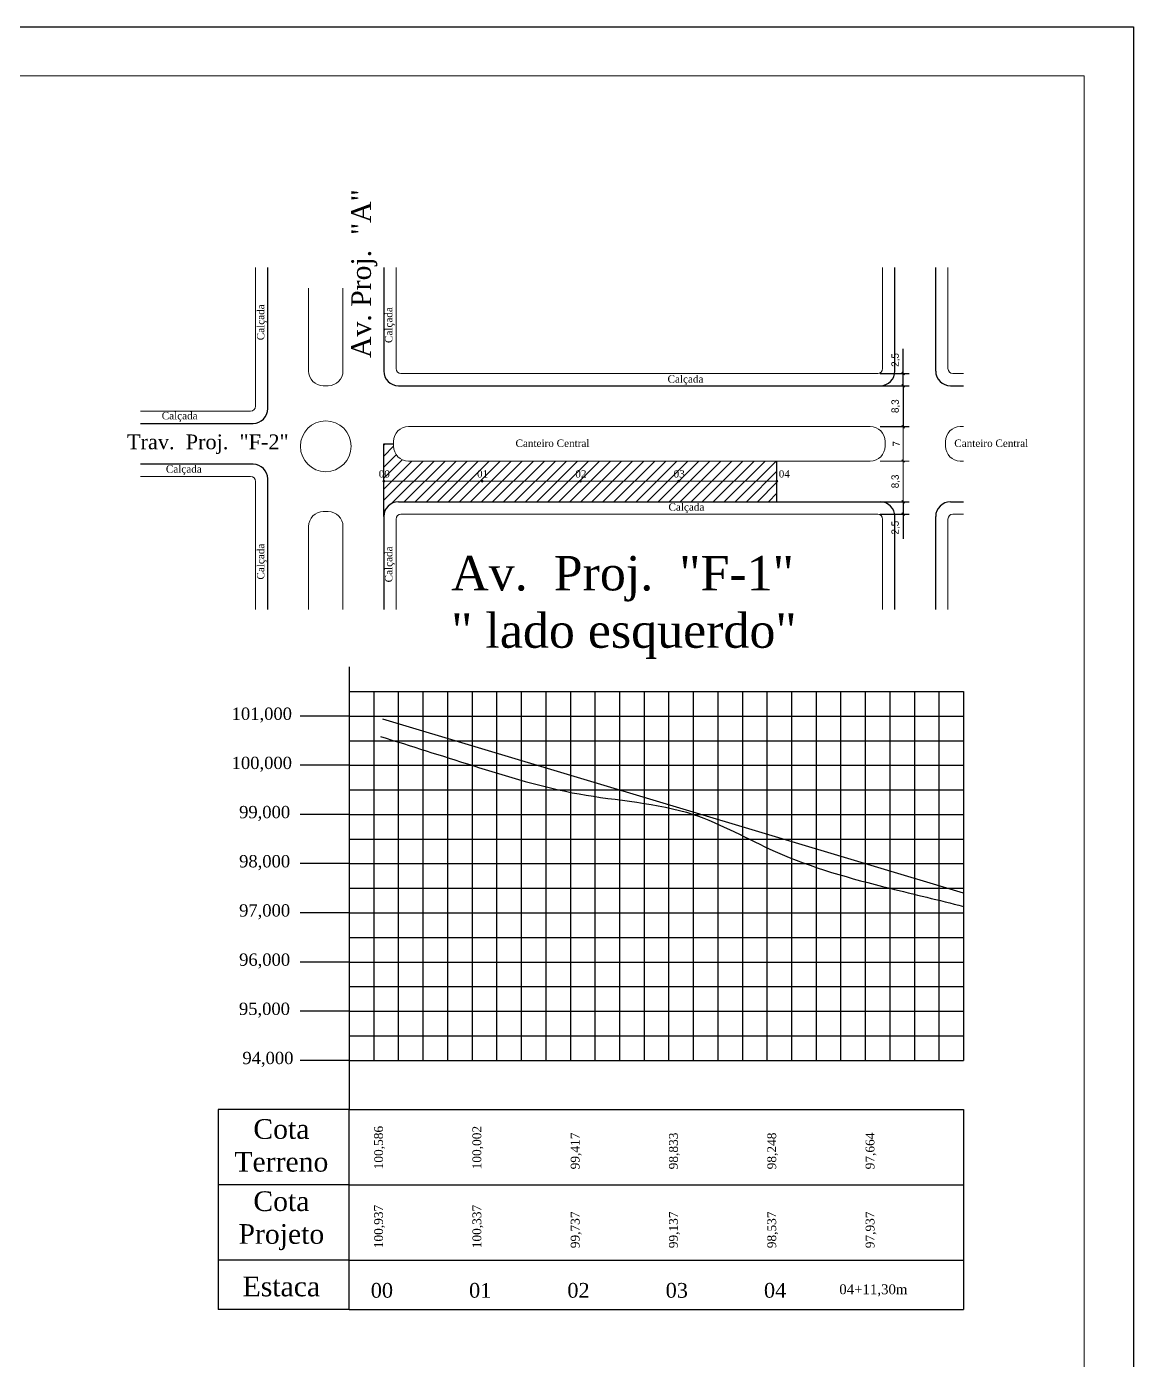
# Model space of a CAD drawing. Header units: millimetres. Extents: x 2755 to 4482, y 876 to 1558.
# Drawn here: x 3367.2 to 3592.4, y 1287.2 to 1558.4 of the extents above; entities that cross this region are included whole.
import ezdxf

# ---------------------------------------------------------------- set-up
doc = ezdxf.new("R2010")
doc.units = ezdxf.units.MM
for name, color, linetype in [('02', 2, 'Continuous'), ('04', 4, 'Continuous'), ('ampliação', 170, 'Continuous'), ('DIMENSÕES', 1, 'Continuous'), ('existente', 40, 'Continuous'), ('Linha de Cota', 8, 'Continuous'), ('N_LOTE', 3, 'Continuous'), ('texto', 3, 'Continuous')]:
    doc.layers.add(name, color=color, linetype=linetype)
for name, color, linetype, lineweight in [('Calçada', 4, 'Continuous', 15), ('Canteiro', 30, 'Continuous', 9), ('cota', 1, 'Continuous', 9), ('linha', 2, 'Continuous', 5), ('objetos', 6, 'Continuous', 15), ('PV BL', 6, 'Continuous', 15), ('rua', 5, 'Continuous', 25)]:
    doc.layers.add(name, color=color, linetype=linetype, lineweight=lineweight)
doc.dimstyles.new('ISO-25', dxfattribs={"dimtxt": 1.5, "dimasz": 0.5, "dimexe": 1.25, "dimexo": 0.625, "dimtad": 1, "dimtxsty": 'Standard', "dimblk": 'OBLIQUE', "dimcen": 2.5, "dimadec": 0, "dimazin": 0, "dimtfac": 1, "dimtmove": 0, "dimatfit": 3, "dimldrblk": 'OBLIQUE', "dimfxl": 1, "dimarcsym": 0})

# ---------------------------------------------------------------- blocks, each defined once
blk = doc.blocks.new('_Oblique')
at = {"layer": 'cota', "color": 0, "lineweight": -2}
blk.add_line((-0.5, -0.5), (0.5, 0.5), dxfattribs=at)
blk = doc.blocks.new('*D33')
at = {"layer": 'cota', "color": 0, "lineweight": -2}
for p, q in [((3545.54, 1487.84), (3545.54, 1492.84)), ((3540.86, 1487.84), (3546.79, 1487.84)), ((3545.54, 1485.34), (3545.54, 1487.84)), ((3540.86, 1485.34), (3546.79, 1485.34))]:
    blk.add_line(p, q, dxfattribs=at)
at = {"layer": 'Defpoints', "color": 0}
for p in [(3540.24, 1487.84), (3545.54, 1487.84), (3540.24, 1485.34)]:
    blk.add_point(p, dxfattribs=at)
at = {"layer": 'cota', "color": 0, "lineweight": -2, "xscale": 0.5, "yscale": 0.5, "zscale": 0.5}
for p, rotation in [((3545.54, 1487.84), 90), ((3545.54, 1485.34), 270)]:
    blk.add_blockref('_Oblique', p, dxfattribs=dict(at, rotation=rotation))
at = {"layer": 'cota', "color": 0, "insert": (3544.04, 1490.59), "char_height": 1.5, "attachment_point": 5, "rotation": 90}
blk.add_mtext('2,5', dxfattribs=at)
blk = doc.blocks.new('*D34')
at = {"layer": 'cota', "color": 0, "lineweight": -2}
for p, q in [((3540.86, 1485.34), (3546.79, 1485.34)), ((3545.54, 1485.34), (3545.54, 1477.04)), ((3540.86, 1477.04), (3546.79, 1477.04))]:
    blk.add_line(p, q, dxfattribs=at)
at = {"layer": 'Defpoints', "color": 0}
for p in [(3540.24, 1485.34), (3540.24, 1477.04), (3545.54, 1477.04)]:
    blk.add_point(p, dxfattribs=at)
at = {"layer": 'cota', "color": 0, "lineweight": -2, "xscale": 0.5, "yscale": 0.5, "zscale": 0.5}
for p, rotation in [((3545.54, 1485.34), 90), ((3545.54, 1477.04), 270)]:
    blk.add_blockref('_Oblique', p, dxfattribs=dict(at, rotation=rotation))
at = {"layer": 'cota', "color": 0, "insert": (3544.04, 1481.19), "char_height": 1.5, "attachment_point": 5, "rotation": 90}
blk.add_mtext('8,3', dxfattribs=at)
blk = doc.blocks.new('*D35')
at = {"layer": 'cota', "color": 0}
for p, q in [((3540.86, 1477.04), (3546.79, 1477.04)), ((3545.54, 1477.04), (3545.54, 1470.04)), ((3540.86, 1470.04), (3546.79, 1470.04))]:
    blk.add_line(p, q, dxfattribs=at)
at = {"layer": 'Defpoints', "color": 0}
for p in [(3540.24, 1477.04), (3540.24, 1470.04), (3545.54, 1470.04)]:
    blk.add_point(p, dxfattribs=at)
at = {"layer": 'cota', "color": 0, "xscale": 0.5, "yscale": 0.5, "zscale": 0.5}
for p, rotation in [((3545.54, 1477.04), 90), ((3545.54, 1470.04), 270)]:
    blk.add_blockref('_Oblique', p, dxfattribs=dict(at, rotation=rotation))
at = {"layer": 'cota', "color": 0, "insert": (3544.17, 1473.54), "char_height": 1.5, "attachment_point": 5, "rotation": 90}
blk.add_mtext('7', dxfattribs=at)
blk = doc.blocks.new('*D36')
at = {"layer": 'cota', "color": 0}
for p, q in [((3540.86, 1470.04), (3546.79, 1470.04)), ((3545.54, 1470.04), (3545.54, 1461.74)), ((3540.86, 1461.74), (3546.79, 1461.74))]:
    blk.add_line(p, q, dxfattribs=at)
at = {"layer": 'Defpoints', "color": 0}
for p in [(3540.24, 1470.04), (3540.24, 1461.74), (3545.54, 1461.74)]:
    blk.add_point(p, dxfattribs=at)
at = {"layer": 'cota', "color": 0, "xscale": 0.5, "yscale": 0.5, "zscale": 0.5}
for p, rotation in [((3545.54, 1470.04), 90), ((3545.54, 1461.74), 270)]:
    blk.add_blockref('_Oblique', p, dxfattribs=dict(at, rotation=rotation))
at = {"layer": 'cota', "color": 0, "insert": (3544.04, 1465.89), "char_height": 1.5, "attachment_point": 5, "rotation": 90}
blk.add_mtext('8,3', dxfattribs=at)
blk = doc.blocks.new('*D37')
at = {"layer": 'cota', "color": 0, "lineweight": -2}
for p, q in [((3540.86, 1461.74), (3546.79, 1461.74)), ((3545.54, 1461.74), (3545.54, 1459.24)), ((3540.86, 1459.24), (3546.79, 1459.24)), ((3545.54, 1459.24), (3545.54, 1454.24))]:
    blk.add_line(p, q, dxfattribs=at)
at = {"layer": 'Defpoints', "color": 0}
for p in [(3540.24, 1461.74), (3540.24, 1459.24), (3545.54, 1459.24)]:
    blk.add_point(p, dxfattribs=at)
at = {"layer": 'cota', "color": 0, "lineweight": -2, "xscale": 0.5, "yscale": 0.5, "zscale": 0.5}
for p, rotation in [((3545.54, 1461.74), 90), ((3545.54, 1459.24), 270)]:
    blk.add_blockref('_Oblique', p, dxfattribs=dict(at, rotation=rotation))
at = {"layer": 'cota', "color": 0, "insert": (3544.04, 1456.49), "char_height": 1.5, "attachment_point": 5, "rotation": 90}
blk.add_mtext('2,5', dxfattribs=at)

msp = doc.modelspace()

# ---------------------------------------------------------------- hatches: boundary and pattern name
at = {"layer": 'Linha de Cota'}
h = msp.add_hatch(dxfattribs=at)
h.set_pattern_fill('ANSI31', color=256, scale=0.5, style=0)
h.set_pattern_definition([(45, (556.0102, -121.8975), (-1.122532, 1.122532), [])])
h.paths.add_polyline_path([(3499.657, 1465.9594, -1), (3500.057, 1465.9594), (3519.657, 1465.9594, -0.41421356), (3519.857, 1466.1594), (3519.857, 1470.0434), (3444.857, 1470.0434, -0.41421356), (3441.857, 1473.0434), (3441.857, 1473.5434), (3439.857, 1473.5434), (3439.857, 1466.1594, -0.41421356), (3440.057, 1465.9594), (3459.657, 1465.9594, -1), (3460.057, 1465.9594), (3479.657, 1465.9594, -1), (3480.057, 1465.9594)])
h.paths.add_polyline_path([(3519.857, 1461.7434), (3519.857, 1465.7594, -0.41421356), (3519.657, 1465.9594), (3500.057, 1465.9594, -1), (3499.657, 1465.9594), (3480.057, 1465.9594, -1), (3479.657, 1465.9594), (3460.057, 1465.9594, -1), (3459.657, 1465.9594), (3440.057, 1465.9594, -0.41421356), (3439.857, 1465.7594), (3439.857, 1458.7434, -0.41421356), (3442.857, 1461.7434)])
h.paths.add_polyline_path([(3498.4605, 1468.5559), (3501.1615, 1468.5559), (3501.1615, 1466.2799), (3498.4605, 1466.2799)], flags=24)
h.paths.add_polyline_path([(3478.4605, 1468.5559), (3481.2534, 1468.5559), (3481.2534, 1466.2799), (3478.4605, 1466.2799)], flags=24)
h.paths.add_polyline_path([(3458.4605, 1468.5559), (3461.0749, 1468.5559), (3461.0749, 1466.2799), (3458.4605, 1466.2799)], flags=24)
h.paths.add_polyline_path([(3438.4605, 1468.5559), (3441.2664, 1468.5559), (3441.2664, 1466.2799), (3438.4605, 1466.2799)], flags=9)

# ---------------------------------------------------------------- linework, layer by layer
at = {"layer": '02'}
for p, q in [((3432.8192, 1428.1748), (3432.8192, 1418.1748)), ((3457.8192, 1423.1748), (3457.8192, 1348.1748)), ((3482.8192, 1423.1748), (3482.8192, 1348.1748)), ((3507.8192, 1423.1748), (3507.8192, 1348.1748)), ((3532.8192, 1423.1748), (3532.8192, 1348.1748)), ((3557.8192, 1423.1748), (3557.8192, 1348.1748)), ((3432.8192, 1418.1748), (3422.8192, 1418.1748)), ((3432.8192, 1418.1748), (3432.8192, 1408.1748)), ((3432.8192, 1413.1748), (3557.8192, 1413.1748)), ((3432.8192, 1408.1748), (3422.8192, 1408.1748)), ((3432.8192, 1408.1748), (3432.8192, 1398.1748)), ((3432.8192, 1398.1748), (3422.8192, 1398.1748)), ((3432.8192, 1398.1748), (3432.8192, 1388.1748)), ((3432.8192, 1393.1748), (3557.8192, 1393.1748)), ((3432.8192, 1388.1748), (3422.8192, 1388.1748)), ((3432.8192, 1388.1748), (3432.8192, 1378.1748)), ((3432.8192, 1378.1748), (3422.8192, 1378.1748)), ((3432.8192, 1378.1748), (3432.8192, 1368.1748)), ((3432.8192, 1373.1748), (3557.8192, 1373.1748)), ((3432.8192, 1368.1748), (3422.8192, 1368.1748)), ((3432.8192, 1368.1748), (3432.8192, 1358.1748)), ((3432.8192, 1358.1748), (3422.8192, 1358.1748)), ((3432.8192, 1358.1748), (3432.8192, 1348.1748)), ((3432.8192, 1353.1748), (3557.8192, 1353.1748)), ((3432.8192, 1348.1748), (3422.8192, 1348.1748)), ((3432.8192, 1348.1748), (3432.8192, 1338.1748))]:
    msp.add_line(p, q, dxfattribs=at)
at = {"layer": '04'}
for p, q in [((3406.1734, 1338.1748), (3406.1734, 1322.8754)), ((3432.8192, 1338.1748), (3406.1734, 1338.1748)), ((3432.8192, 1338.1748), (3557.8192, 1338.1748)), ((3432.8192, 1297.5266), (3432.8192, 1338.1748)), ((3432.8192, 1322.8754), (3406.1734, 1322.8754)), ((3406.1734, 1322.8754), (3406.1734, 1307.576)), ((3432.8192, 1322.8754), (3557.8192, 1322.8754)), ((3406.1734, 1307.576), (3406.1734, 1297.5266)), ((3432.8192, 1307.576), (3406.1734, 1307.576)), ((3432.8192, 1307.576), (3557.8192, 1307.576)), ((3432.8192, 1297.5266), (3406.1734, 1297.5266)), ((3432.8192, 1297.5266), (3557.8192, 1297.5266))]:
    msp.add_line(p, q, dxfattribs=at)
at = {"layer": 'ampliação'}
for p, q in [((3432.8192, 1423.1748), (3557.8192, 1423.1748)), ((3437.8192, 1423.1748), (3437.8192, 1348.1748)), ((3442.8192, 1423.1748), (3442.8192, 1348.1748)), ((3447.8192, 1423.1748), (3447.8192, 1348.1748)), ((3452.8192, 1423.1748), (3452.8192, 1348.1748)), ((3462.8192, 1423.1748), (3462.8192, 1348.1748)), ((3467.8192, 1423.1748), (3467.8192, 1348.1748)), ((3472.8192, 1423.1748), (3472.8192, 1348.1748)), ((3477.8192, 1423.1748), (3477.8192, 1348.1748)), ((3487.8192, 1423.1748), (3487.8192, 1348.1748)), ((3492.8192, 1423.1748), (3492.8192, 1348.1748)), ((3497.8192, 1423.1748), (3497.8192, 1348.1748)), ((3502.8192, 1423.1748), (3502.8192, 1348.1748)), ((3512.8192, 1423.1748), (3512.8192, 1348.1748)), ((3517.8192, 1423.1748), (3517.8192, 1348.1748)), ((3522.8192, 1423.1748), (3522.8192, 1348.1748)), ((3527.8192, 1423.1748), (3527.8192, 1348.1748)), ((3537.8192, 1423.1748), (3537.8192, 1348.1748)), ((3542.8192, 1423.1748), (3542.8192, 1348.1748)), ((3547.8192, 1423.1748), (3547.8192, 1348.1748)), ((3552.8192, 1423.1748), (3552.8192, 1348.1748)), ((3432.8192, 1418.1748), (3557.8192, 1418.1748)), ((3432.8192, 1408.1748), (3557.8192, 1408.1748)), ((3432.8192, 1403.1748), (3557.8192, 1403.1748)), ((3432.8192, 1398.1748), (3557.8192, 1398.1748)), ((3432.8192, 1388.1748), (3557.8192, 1388.1748)), ((3432.8192, 1383.1748), (3557.8192, 1383.1748)), ((3432.8192, 1378.1748), (3557.8192, 1378.1748)), ((3432.8192, 1368.1748), (3557.8192, 1368.1748)), ((3432.8192, 1363.1748), (3557.8192, 1363.1748)), ((3432.8192, 1358.1748), (3557.8192, 1358.1748)), ((3432.8192, 1348.1748), (3557.8192, 1348.1748)), ((3557.8192, 1338.1748), (3557.8192, 1297.5266))]:
    msp.add_line(p, q, dxfattribs=at)
at = {"layer": 'Calçada'}
for p, q in [((3413.757, 1481.1934), (3413.757, 1509.3658)), ((3442.357, 1509.3658), (3442.357, 1488.8434)), ((3541.357, 1488.8434), (3541.357, 1509.3658)), ((3554.657, 1488.8434), (3554.657, 1509.3658)), ((3443.357, 1487.8434), (3540.357, 1487.8434)), ((3555.657, 1487.8434), (3557.8192, 1487.8434)), ((3390.3491, 1480.1934), (3412.757, 1480.1934)), ((3412.757, 1466.8934), (3390.3491, 1466.8934)), ((3413.757, 1439.8722), (3413.757, 1465.8934)), ((3443.357, 1459.2434), (3540.357, 1459.2434)), ((3555.657, 1459.2434), (3557.8192, 1459.2434)), ((3442.357, 1458.2434), (3442.357, 1439.8722)), ((3541.357, 1439.8722), (3541.357, 1458.2434)), ((3554.657, 1439.8722), (3554.657, 1458.2434))]:
    msp.add_line(p, q, dxfattribs=at)
for centre, start, end in [((3443.357, 1488.8434), 180, 270), ((3540.357, 1488.8434), 270, 360), ((3555.657, 1488.8434), 180, 270), ((3412.757, 1481.1934), 270, 360), ((3412.757, 1465.8934), 360, 90), ((3443.357, 1458.2434), 90, 180), ((3540.357, 1458.2434), 0, 90), ((3555.657, 1458.2434), 90, 180)]:
    msp.add_arc(centre, 1, start, end, dxfattribs=at)
at = {"layer": 'Canteiro'}
for p, q in [((3424.557, 1488.3434), (3424.557, 1505.2146)), ((3431.557, 1505.2146), (3431.557, 1488.3434)), ((3427.557, 1485.3434), (3428.557, 1485.3434)), ((3538.857, 1477.0434), (3444.857, 1477.0434)), ((3557.8192, 1477.0434), (3557.157, 1477.0434)), ((3441.857, 1473.0434), (3441.857, 1474.0434)), ((3541.857, 1473.0434), (3541.857, 1474.0434)), ((3554.157, 1473.0434), (3554.157, 1474.0434)), ((3444.857, 1470.0434), (3538.857, 1470.0434)), ((3557.157, 1470.0434), (3557.8192, 1470.0434)), ((3427.557, 1459.7434), (3428.557, 1459.7434)), ((3424.557, 1456.7434), (3424.557, 1439.8722)), ((3431.557, 1439.8722), (3431.557, 1456.7434))]:
    msp.add_line(p, q, dxfattribs=at)
msp.add_circle((3428.057, 1473.0434), 5.1673, dxfattribs=at)
for centre, start, end in [((3427.557, 1488.3434), 180, 270), ((3428.557, 1488.3434), 270, 0), ((3444.857, 1474.0434), 90, 180), ((3538.857, 1474.0434), 0, 90), ((3557.157, 1474.0434), 90, 180), ((3444.857, 1473.0434), 180, 270), ((3538.857, 1473.0434), 270, 0), ((3557.157, 1473.0434), 180, 270), ((3427.557, 1456.7434), 90, 180), ((3428.557, 1456.7434), 360, 90)]:
    msp.add_arc(centre, 3, start, end, dxfattribs=at)
at = {"layer": 'DIMENSÕES'}
msp.add_line((3557.8192, 1382.184), (3439.6936, 1417.5448), dxfattribs=at)
at = {"layer": 'existente'}
msp.add_open_spline([(3439.1886, 1414.0348), (3445.3974, 1412.0818), (3458.7714, 1407.875), (3479.6785, 1401.3006), (3501.6546, 1400.3392), (3521.0679, 1388.9373), (3539.8674, 1383.7822), (3552.8347, 1380.7632), (3557.8192, 1379.4931)], degree=3, knots=[0, 0, 0, 0, 19.53051705, 42.06962408, 65.66890919, 83.95635692, 108.45638292, 123.89745592, 123.89745592, 123.89745592, 123.89745592], dxfattribs=at)
at = {"layer": 'linha'}
for p, q in [((3439.857, 1465.9594), (3459.857, 1465.9594)), ((3459.857, 1465.9594), (3479.857, 1465.9594)), ((3479.857, 1465.9594), (3499.857, 1465.9594)), ((3499.857, 1465.9594), (3519.857, 1465.9594))]:
    msp.add_line(p, q, dxfattribs=at)
at = {"layer": 'Linha de Cota'}
for p, q in [((3439.857, 1458.7434), (3439.857, 1473.5434)), ((3439.857, 1473.5434), (3441.857, 1473.5434)), ((3519.857, 1461.7434), (3519.857, 1470.0434))]:
    msp.add_line(p, q, dxfattribs=at)
at = {"layer": 'objetos'}
for centre in [(3439.857, 1465.9594), (3459.857, 1465.9594), (3479.857, 1465.9594), (3499.857, 1465.9594), (3519.857, 1465.9594)]:
    msp.add_circle(centre, 0.2, dxfattribs=at)
at = {"layer": 'PV BL'}
msp.add_lwpolyline([(2779.9886, 1548.3586), (3582.3744, 1548.3586), (3582.3744, 885.968), (2779.9886, 885.968)], close=True, dxfattribs=at)
at = {"layer": 'rua'}
for p, q in [((3416.257, 1480.6934), (3416.257, 1509.3658)), ((3439.857, 1509.3658), (3439.857, 1488.3434)), ((3543.857, 1488.3434), (3543.857, 1509.3658)), ((3552.157, 1488.3434), (3552.157, 1509.3658)), ((3442.857, 1485.3434), (3540.857, 1485.3434)), ((3555.157, 1485.3434), (3557.8192, 1485.3434)), ((3390.3491, 1477.6934), (3413.257, 1477.6934)), ((3413.257, 1469.3934), (3390.3491, 1469.3934)), ((3416.257, 1439.8722), (3416.257, 1466.3934)), ((3442.857, 1461.7434), (3540.857, 1461.7434)), ((3555.157, 1461.7434), (3557.8192, 1461.7434)), ((3439.857, 1458.7434), (3439.857, 1439.8722)), ((3543.857, 1439.8722), (3543.857, 1458.7434)), ((3552.157, 1439.8722), (3552.157, 1458.7434))]:
    msp.add_line(p, q, dxfattribs=at)
msp.add_lwpolyline([(2754.9886, 1558.3586), (3592.3744, 1558.3586), (3592.3744, 875.968), (2754.9886, 875.968)], close=True, dxfattribs=at)
for centre, start, end in [((3442.857, 1488.3434), 180, 270), ((3540.857, 1488.3434), 270, 360), ((3555.157, 1488.3434), 180, 270), ((3413.257, 1480.6934), 270, 0), ((3413.257, 1466.3934), 0, 90), ((3442.857, 1458.7434), 90, 180), ((3540.857, 1458.7434), 0, 90), ((3555.157, 1458.7434), 90, 180)]:
    msp.add_arc(centre, 3, start, end, dxfattribs=at)

# ---------------------------------------------------------------- texts
at = {"layer": 'N_LOTE'}
for s, insert, char_height, width, attachment_point in [('{\\fTimes New Roman|b0|i0|c0|p18;101,000}', (3408.9075, 1419.9105), 2.5, 12.85, 1), ('{\\fTimes New Roman|b0|i0|c0|p18;100,000}', (3408.9075, 1409.9105), 2.5, 12.85, 1), ('{\\fTimes New Roman|b0|i0|c0|p18;99,000}', (3410.4226, 1399.9105), 2.5, 12.85, 1), ('{\\fTimes New Roman|b0|i0|c0|p18;98,000}', (3410.4226, 1389.9105), 2.5, 12.85, 1), ('{\\fTimes New Roman|b0|i0|c0|p18;97,000}', (3410.4226, 1379.9105), 2.5, 12.85, 1), ('{\\fTimes New Roman|b0|i0|c0|p18;96,000}', (3410.4226, 1369.9105), 2.5, 12.85, 1), ('{\\fTimes New Roman|b0|i0|c0|p18;95,000}', (3410.3866, 1359.9105), 2.5, 12.85, 1), ('{\\fTimes New Roman|b0|i0|c0|p18;94,000}', (3411.0947, 1349.9105), 2.5, 10.6628, 1), ('{\\fTimes New Roman|b0|i0|c0|p18;Cota Terreno}', (3419.0235, 1330.8541), 4, 21.052185, 5), ('{\\fTimes New Roman|b0|i0|c0|p18;Cota Projeto}', (3419.0235, 1315.5547), 4, 21.0522, 5), ('{\\fTimes New Roman|b0|i0|c0|p18;Estaca}', (3419.0235, 1302.1678), 4, 21.0522, 5), ('{\\fTimes New Roman|b0|i0|c0|p18;00}', (3439.4815, 1301.3915), 3, 6.615311, 5), ('{\\fTimes New Roman|b0|i0|c0|p18;01}', (3459.4815, 1301.3915), 3, 6.6153, 5), ('{\\fTimes New Roman|b0|i0|c0|p18;02}', (3479.4815, 1301.3915), 3, 6.6153, 5), ('{\\fTimes New Roman|b0|i0|c0|p18;03}', (3499.4815, 1301.3915), 3, 6.6153, 5), ('{\\fTimes New Roman|b0|i0|c0|p18;04}', (3519.4815, 1301.3915), 3, 6.6153, 5), ('{\\fTimes New Roman|b0|i0|c0|p18;04+11,30m}', (3539.4815, 1301.3915), 2, 15.906245, 5)]:
    msp.add_mtext(s, dxfattribs=dict(at, insert=insert, char_height=char_height, width=width, attachment_point=attachment_point))
at = {"layer": 'N_LOTE', "char_height": 1.8, "width": 12.85, "attachment_point": 1, "rotation": 90}
for s, insert in [('{\\fTimes New Roman|b0|i0|c0|p18;100,586}', (3437.8962, 1326.0125)), ('{\\fTimes New Roman|b0|i0|c0|p18;100,002}', (3457.8962, 1326.0125)), ('{\\fTimes New Roman|b0|i0|c0|p18;99,417}', (3477.8962, 1326.0125)), ('{\\fTimes New Roman|b0|i0|c0|p18;98,833}', (3497.8962, 1326.0125)), ('{\\fTimes New Roman|b0|i0|c0|p18;98,248}', (3517.8962, 1326.0125)), ('{\\fTimes New Roman|b0|i0|c0|p18;97,664}', (3537.8962, 1326.0125)), ('{\\fTimes New Roman|b0|i0|c0|p18;100,937}', (3437.8962, 1309.9687)), ('{\\fTimes New Roman|b0|i0|c0|p18;100,337}', (3457.8962, 1309.9687)), ('{\\fTimes New Roman|b0|i0|c0|p18;99,737}', (3477.8962, 1309.9687)), ('{\\fTimes New Roman|b0|i0|c0|p18;99,137}', (3497.8962, 1309.9687)), ('{\\fTimes New Roman|b0|i0|c0|p18;98,537}', (3517.8962, 1309.9687)), ('{\\fTimes New Roman|b0|i0|c0|p18;97,937}', (3537.8962, 1309.9687))]:
    msp.add_mtext(s, dxfattribs=dict(at, insert=insert))
at = {"layer": 'texto', "attachment_point": 1, "rotation": 90}
for s, insert, char_height, width in [('{\\fTimes New Roman|b0|i0|c0|p18;Av. Proj.  "A"}', (3433.2483, 1490.996), 4, 35.315029), ('{\\fTimes New Roman|b0|i0|c0|p18;Calçada}', (3414.0524, 1494.5993), 1.5, 7.630859), ('{\\fTimes New Roman|b0|i0|c0|p18;Calçada}', (3440.1075, 1494.0364), 1.5, 7.630859), ('{\\fTimes New Roman|b0|i0|c0|p18;Calçada}', (3414.0524, 1445.9351), 1.5, 7.630859), ('{\\fTimes New Roman|b0|i0|c0|p18;Calçada}', (3440.1075, 1445.3721), 1.5, 7.630859)]:
    msp.add_mtext(s, dxfattribs=dict(at, insert=insert, char_height=char_height, width=width))
at = {"layer": 'texto', "attachment_point": 1}
for s, insert, char_height, width in [('{\\fTimes New Roman|b0|i0|c0|p18;Calçada}', (3497.601, 1487.4682), 1.5, 7.630859), ('{\\fTimes New Roman|b0|i0|c0|p18;Calçada}', (3394.6809, 1480.0093), 1.5, 7.630859), ('{\\fTimes New Roman|b0|i0|c0|p18;Trav.  Proj.  "F-2"}', (3387.6038, 1475.4374), 3, 39.929244), ('{\\fTimes New Roman|b0|i0|c0|p18;Canteiro Central}', (3466.6703, 1474.4098), 1.5, 18.757008), ('{\\fTimes New Roman|b0|i0|c0|p18;Canteiro Central}', (3555.9473, 1474.4098), 1.5, 18.757008), ('{\\fTimes New Roman|b0|i0|c0|p18;Calçada}', (3395.5259, 1469.1727), 1.5, 7.630859), ('{\\fTimes New Roman|b0|i0|c0|p18;00}', (3438.8355, 1468.1809), 1.5, 2.443886), ('{\\fTimes New Roman|b0|i0|c0|p18;01}', (3458.8355, 1468.1809), 1.5, 2.4439), ('{\\fTimes New Roman|b0|i0|c0|p18;02}', (3478.8355, 1468.1809), 1.5, 2.4439), ('{\\fTimes New Roman|b0|i0|c0|p18;03}', (3498.8355, 1468.1809), 1.5, 2.4439), ('{\\fTimes New Roman|b0|i0|c0|p18;04}', (3520.2245, 1468.1809), 1.5, 2.4439), ('{\\fTimes New Roman|b0|i0|c0|p18;Calçada}', (3497.7891, 1461.4454), 1.5, 7.630859), ('{\\fTimes New Roman|b0|i0|c0|p18;Av.  Proj.  "F-1"\\P" lado esquerdo"}', (3453.5792, 1450.7357), 7, 77.1895)]:
    msp.add_mtext(s, dxfattribs=dict(at, insert=insert, char_height=char_height, width=width))

# ---------------------------------------------------------------- dimensions: what is measured, and where the dimension line sits
at = {"layer": 'cota'}
for base, p1, p2, picture, middle in [((3545.543, 1487.8434), (3540.2364, 1485.3434), (3540.2364, 1487.8434), '*D33', (3544.043, 1490.5934)), ((3545.543, 1477.0434), (3540.2364, 1485.3434), (3540.2364, 1477.0434), '*D34', (3544.043, 1481.1934)), ((3545.543, 1459.2434), (3540.2364, 1461.7434), (3540.2364, 1459.2434), '*D37', (3544.043, 1456.4934))]:
    dim = msp.add_linear_dim(base=base, p1=p1, p2=p2, angle=90, dimstyle='ISO-25', dxfattribs=at)
    dim.commit()
    dim.dimension.update_dxf_attribs({"geometry": picture, "text_midpoint": middle})
for base, p1, p2, picture, middle in [((3545.543, 1470.0434), (3540.2364, 1477.0434), (3540.2364, 1470.0434), '*D35', (3544.168, 1473.5434)), ((3545.543, 1461.7434), (3540.2364, 1470.0434), (3540.2364, 1461.7434), '*D36', (3544.043, 1465.8934))]:
    dim = msp.add_linear_dim(base=base, p1=p1, p2=p2, angle=90, dimstyle='ISO-25', override={"dimtmove": 1}, dxfattribs=at)
    dim.commit()
    dim.dimension.update_dxf_attribs({"geometry": picture, "text_midpoint": middle})

doc.saveas('drawing.dxf')
